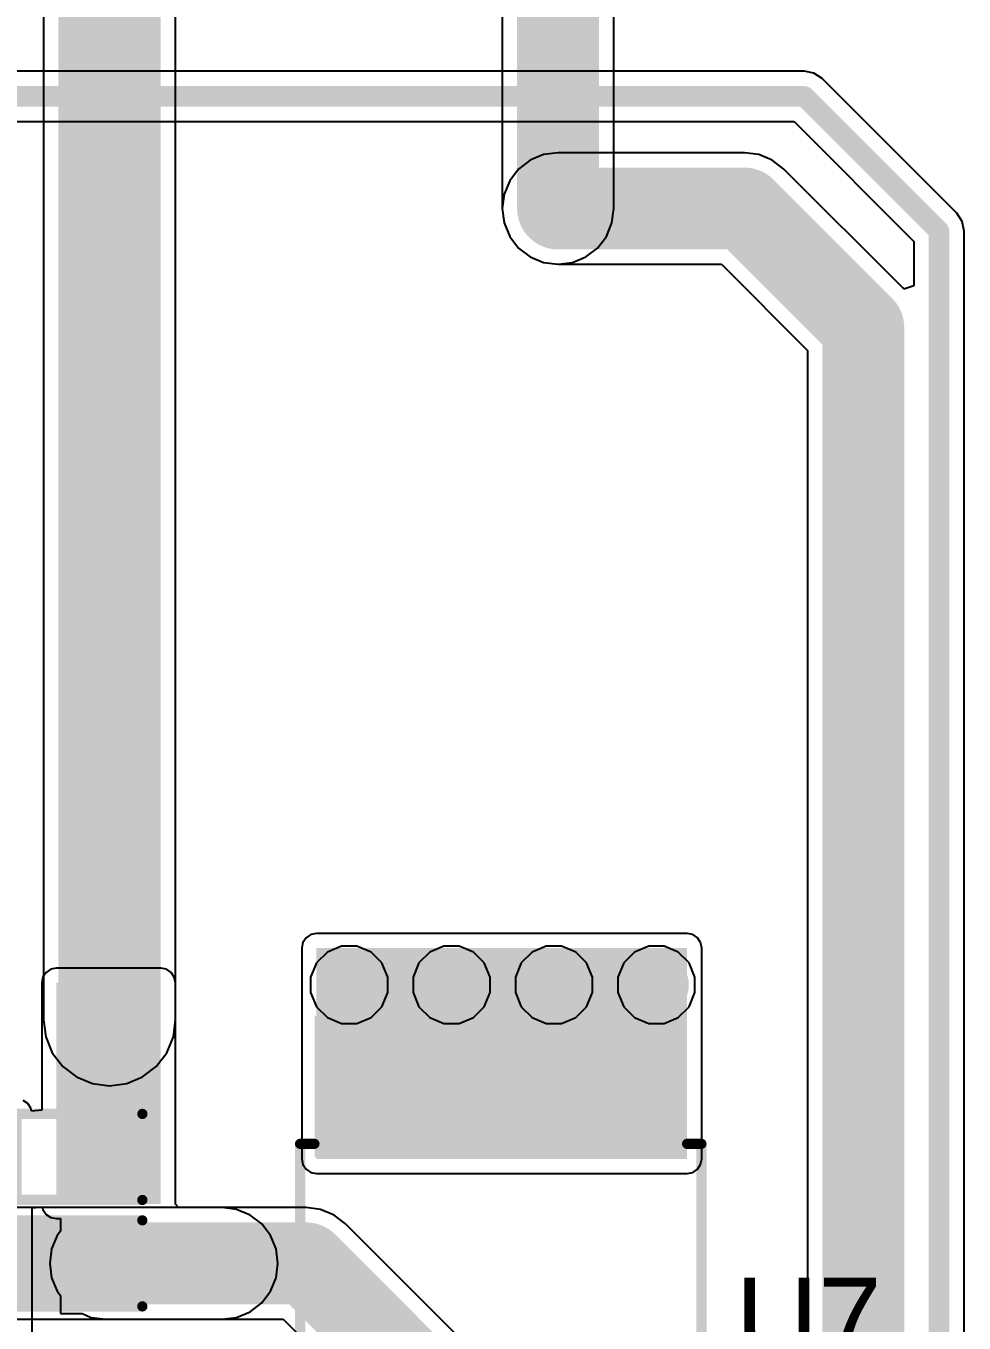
# Model space of a CAD drawing. Header units: millimetres. Extents: x -11 to 156, y -11 to 109.
# Drawn here: x 86.75 to 98.38, y 42.54 to 58.63 of the extents above; entities that cross this region are included whole.
import ezdxf

# ---------------------------------------------------------------- set-up
doc = ezdxf.new("R2010")
doc.units = ezdxf.units.MM
for name, color, linetype in [('BottomLayer', 5, 'Continuous'), ('BottomSolder', 6, 'Continuous'), ('TopLayer', 1, 'Continuous'), ('TopOverlay', 2, 'Continuous'), ('TopPaste', 8, 'Continuous'), ('TopSolder', 216, 'Continuous'), ('ViaHoleLayer', 16, 'Continuous')]:
    doc.layers.add(name, color=color, linetype=linetype)
doc.styles.add('Arial', font='', dxfattribs={"height": 0.2})
doc.styles.get('Arial').set_extended_font_data('Arial')

# ---------------------------------------------------------------- blocks, each defined once
blk = doc.blocks.new('SOIC_8_10')
at = {"layer": 'TopLayer'}
for points in [[(-1.925, 2.205), (-1.925, 1.605), (-3.475, 1.605), (-3.475, 2.205)], [(3.475, 2.205), (3.475, 1.605), (1.925, 1.605), (1.925, 2.205)], [(-1.925, 0.935), (-1.925, 0.335), (-3.475, 0.335), (-3.475, 0.935)], [(3.475, 0.935), (3.475, 0.335), (1.925, 0.335), (1.925, 0.935)], [(-1.925, -0.335), (-1.925, -0.935), (-3.475, -0.935), (-3.475, -0.335)], [(3.475, -0.335), (3.475, -0.935), (1.925, -0.935), (1.925, -0.335)], [(-1.925, -1.605), (-1.925, -2.205), (-3.475, -2.205), (-3.475, -1.605)], [(3.475, -1.605), (3.475, -2.205), (1.925, -2.205), (1.925, -1.605)]]:
    blk.add_hatch(color=1, dxfattribs=at).paths.add_polyline_path(points)
at = {"layer": 'TopOverlay'}
blk.add_hatch(color=2, dxfattribs=at).paths.add_polyline_path([(-1.837, 1.575), (-1.506, 1.575), (-1.506, 2.235), (-1.837, 2.235)])
at = {"layer": 'TopPaste'}
for points in [[(-1.925, 2.205), (-1.925, 1.605), (-3.475, 1.605), (-3.475, 2.205)], [(3.475, 2.205), (3.475, 1.605), (1.925, 1.605), (1.925, 2.205)], [(-1.925, 0.935), (-1.925, 0.335), (-3.475, 0.335), (-3.475, 0.935)], [(3.475, 0.935), (3.475, 0.335), (1.925, 0.335), (1.925, 0.935)], [(-1.925, -0.335), (-1.925, -0.935), (-3.475, -0.935), (-3.475, -0.335)], [(3.475, -0.335), (3.475, -0.935), (1.925, -0.935), (1.925, -0.335)], [(-1.925, -1.605), (-1.925, -2.205), (-3.475, -2.205), (-3.475, -1.605)], [(3.475, -1.605), (3.475, -2.205), (1.925, -2.205), (1.925, -1.605)]]:
    blk.add_hatch(color=8, dxfattribs=at).paths.add_polyline_path(points)
at = {"layer": 'TopSolder'}
for points in [[(-1.823, 2.307), (-1.823, 1.503), (-3.577, 1.503), (-3.577, 2.307)], [(3.577, 2.307), (3.577, 1.503), (1.823, 1.503), (1.823, 2.307)], [(-1.823, 1.037), (-1.823, 0.233), (-3.577, 0.233), (-3.577, 1.037)], [(3.577, 1.037), (3.577, 0.233), (1.823, 0.233), (1.823, 1.037)], [(-1.823, -0.233), (-1.823, -1.037), (-3.577, -1.037), (-3.577, -0.233)], [(3.577, -0.233), (3.577, -1.037), (1.823, -1.037), (1.823, -0.233)], [(-1.823, -1.503), (-1.823, -2.307), (-3.577, -2.307), (-3.577, -1.503)], [(3.577, -1.503), (3.577, -2.307), (1.823, -2.307), (1.823, -1.503)]]:
    blk.add_hatch(color=216, dxfattribs=at).paths.add_polyline_path(points)
at = {"layer": 'TopOverlay', "const_width": 0.127}
for points in [[(-1.991, 2.489), (1.991, 2.489)], [(-1.991, 2.489), (-1.991, 2.311)], [(1.991, 2.489), (1.991, 2.311)], [(-3.759, 2.032), (-3.759, 1.778)], [(-3.759, 2.032), (-3.632, 1.905)], [(-3.632, 1.905), (-3.759, 1.778)], [(-1.991, -2.311), (-1.991, -2.489)], [(1.991, -2.311), (1.991, -2.489)], [(-1.991, -2.489), (1.991, -2.489)]]:
    blk.add_lwpolyline(points, dxfattribs=at)
at = {"layer": 'TopOverlay', "const_width": 0.0635}
for points in [[(-2.022, 2.489, 1), (-1.959, 2.489, 1)], [(-2.022, 2.489, 1), (-1.959, 2.489, 1)], [(1.959, 2.489, 1), (2.022, 2.489, 1)], [(1.959, 2.489, 1), (2.022, 2.489, 1)], [(-2.022, 2.311, 1), (-1.959, 2.311, 1)], [(1.959, 2.311, 1), (2.022, 2.311, 1)], [(-3.791, 2.032, 1), (-3.727, 2.032, 1)], [(-3.791, 2.032, 1), (-3.727, 2.032, 1)], [(-3.664, 1.905, 1), (-3.6, 1.905, 1)], [(-3.664, 1.905, 1), (-3.6, 1.905, 1)], [(-3.791, 1.778, 1), (-3.727, 1.778, 1)], [(-3.791, 1.778, 1), (-3.727, 1.778, 1)], [(-2.022, -2.311, 1), (-1.959, -2.311, 1)], [(1.959, -2.311, 1), (2.022, -2.311, 1)], [(-2.022, -2.489, 1), (-1.959, -2.489, 1)], [(-2.022, -2.489, 1), (-1.959, -2.489, 1)], [(1.959, -2.489, 1), (2.022, -2.489, 1)], [(1.959, -2.489, 1), (2.022, -2.489, 1)]]:
    blk.add_lwpolyline(points, format="xyb", close=True, dxfattribs=at)
blk = doc.blocks.new('R___0603_33')
at = {"layer": 'TopLayer'}
for points in [[(-0.381, 0.4445), (-0.381, -0.4445), (-1.143, -0.4445), (-1.143, 0.4445)], [(1.143, 0.4445), (1.143, -0.4445), (0.381, -0.4445), (0.381, 0.4445)]]:
    blk.add_hatch(color=1, dxfattribs=at).paths.add_polyline_path(points)
at = {"layer": 'TopPaste'}
for points in [[(-0.381, 0.4445), (-0.381, -0.4445), (-1.143, -0.4445), (-1.143, 0.4445)], [(1.143, 0.4445), (1.143, -0.4445), (0.381, -0.4445), (0.381, 0.4445)]]:
    blk.add_hatch(color=8, dxfattribs=at).paths.add_polyline_path(points)
at = {"layer": 'TopSolder'}
for points in [[(-0.2794, 0.5461), (-0.2794, -0.5461), (-1.2446, -0.5461), (-1.2446, 0.5461)], [(1.2446, 0.5461), (1.2446, -0.5461), (0.2794, -0.5461), (0.2794, 0.5461)]]:
    blk.add_hatch(color=216, dxfattribs=at).paths.add_polyline_path(points)
at = {"layer": 'TopOverlay', "const_width": 0.127}
for points in [[(1.2192, 0.5334), (-1.2192, 0.5334)], [(-1.2192, 0.5334), (-1.2192, -0.5334)], [(1.2192, 0.5334), (1.2192, -0.5334)], [(1.2192, -0.5334), (-1.2192, -0.5334)]]:
    blk.add_lwpolyline(points, dxfattribs=at)
at = {"layer": 'TopOverlay', "const_width": 0.0635}
for points in [[(-1.25095, 0.5334, 1), (-1.18745, 0.5334, 1)], [(-1.25095, 0.5334, 1), (-1.18745, 0.5334, 1)], [(1.18745, 0.5334, 1), (1.25095, 0.5334, 1)], [(1.18745, 0.5334, 1), (1.25095, 0.5334, 1)], [(-1.25095, -0.5334, 1), (-1.18745, -0.5334, 1)], [(-1.25095, -0.5334, 1), (-1.18745, -0.5334, 1)], [(1.18745, -0.5334, 1), (1.25095, -0.5334, 1)], [(1.18745, -0.5334, 1), (1.25095, -0.5334, 1)]]:
    blk.add_lwpolyline(points, format="xyb", close=True, dxfattribs=at)
blk = doc.blocks.new('R___0603_37')
at = {"layer": 'TopLayer'}
for points in [[(-0.381, 0.4445), (-0.381, -0.4445), (-1.143, -0.4445), (-1.143, 0.4445)], [(1.143, 0.4445), (1.143, -0.4445), (0.381, -0.4445), (0.381, 0.4445)]]:
    blk.add_hatch(color=1, dxfattribs=at).paths.add_polyline_path(points)
at = {"layer": 'TopPaste'}
for points in [[(-0.381, 0.4445), (-0.381, -0.4445), (-1.143, -0.4445), (-1.143, 0.4445)], [(1.143, 0.4445), (1.143, -0.4445), (0.381, -0.4445), (0.381, 0.4445)]]:
    blk.add_hatch(color=8, dxfattribs=at).paths.add_polyline_path(points)
at = {"layer": 'TopSolder'}
for points in [[(-0.2794, 0.5461), (-0.2794, -0.5461), (-1.2446, -0.5461), (-1.2446, 0.5461)], [(1.2446, 0.5461), (1.2446, -0.5461), (0.2794, -0.5461), (0.2794, 0.5461)]]:
    blk.add_hatch(color=216, dxfattribs=at).paths.add_polyline_path(points)
at = {"layer": 'TopOverlay', "const_width": 0.127}
for points in [[(1.2192, 0.5334), (-1.2192, 0.5334)], [(-1.2192, 0.5334), (-1.2192, -0.5334)], [(1.2192, 0.5334), (1.2192, -0.5334)], [(1.2192, -0.5334), (-1.2192, -0.5334)]]:
    blk.add_lwpolyline(points, dxfattribs=at)
at = {"layer": 'TopOverlay', "const_width": 0.0635}
for points in [[(-1.25095, 0.5334, 1), (-1.18745, 0.5334, 1)], [(-1.25095, 0.5334, 1), (-1.18745, 0.5334, 1)], [(1.18745, 0.5334, 1), (1.25095, 0.5334, 1)], [(1.18745, 0.5334, 1), (1.25095, 0.5334, 1)], [(-1.25095, -0.5334, 1), (-1.18745, -0.5334, 1)], [(-1.25095, -0.5334, 1), (-1.18745, -0.5334, 1)], [(1.18745, -0.5334, 1), (1.25095, -0.5334, 1)], [(1.18745, -0.5334, 1), (1.25095, -0.5334, 1)]]:
    blk.add_lwpolyline(points, format="xyb", close=True, dxfattribs=at)

msp = doc.modelspace()

# ---------------------------------------------------------------- hatches: boundary and pattern name
at = {"layer": 'BottomLayer'}
h = msp.add_hatch(color=5, dxfattribs=at)
edge = h.paths.add_edge_path()
edge.add_arc((93.345, 56.363), 0.3, 0, 360)
h = msp.add_hatch(color=5, dxfattribs=at)
edge = h.paths.add_edge_path()
edge.add_arc((90.754, 46.736), 0.3, 0, 360)
h = msp.add_hatch(color=5, dxfattribs=at)
edge = h.paths.add_edge_path()
edge.add_arc((92.024, 46.736), 0.3, 0, 360)
h = msp.add_hatch(color=5, dxfattribs=at)
edge = h.paths.add_edge_path()
edge.add_arc((93.294, 46.736), 0.3, 0, 360)
h = msp.add_hatch(color=5, dxfattribs=at)
edge = h.paths.add_edge_path()
edge.add_arc((94.564, 46.736), 0.3, 0, 360)
h = msp.add_hatch(color=5, dxfattribs=at)
edge = h.paths.add_edge_path()
edge.add_arc((87.782, 46.304), 0.3, 0, 360)
h = msp.add_hatch(color=5, dxfattribs=at)
edge = h.paths.add_edge_path()
edge.add_arc((89.179, 43.282), 0.3, 0, 360)
at = {"layer": 'BottomSolder'}
h = msp.add_hatch(color=6, dxfattribs=at)
edge = h.paths.add_edge_path()
edge.add_arc((93.345, 56.363), 0.402, 0, 360)
h = msp.add_hatch(color=6, dxfattribs=at)
edge = h.paths.add_edge_path()
edge.add_arc((90.754, 46.736), 0.402, 0, 360)
h = msp.add_hatch(color=6, dxfattribs=at)
edge = h.paths.add_edge_path()
edge.add_arc((92.024, 46.736), 0.402, 0, 360)
h = msp.add_hatch(color=6, dxfattribs=at)
edge = h.paths.add_edge_path()
edge.add_arc((93.294, 46.736), 0.402, 0, 360)
h = msp.add_hatch(color=6, dxfattribs=at)
edge = h.paths.add_edge_path()
edge.add_arc((94.564, 46.736), 0.402, 0, 360)
h = msp.add_hatch(color=6, dxfattribs=at)
edge = h.paths.add_edge_path()
edge.add_arc((87.782, 46.304), 0.402, 0, 360)
h = msp.add_hatch(color=6, dxfattribs=at)
edge = h.paths.add_edge_path()
edge.add_arc((89.179, 43.282), 0.402, 0, 360)
at = {"layer": 'TopLayer'}
h = msp.add_hatch(color=1, dxfattribs=at)
edge = h.paths.add_edge_path()
edge.add_arc((93.345, 56.363), 0.3, 0, 360)
for points in [[(90.348, 44.577), (94.945, 44.577), (94.945, 47.193), (90.348, 47.193)], [(87.122, 44.018), (88.417, 44.018), (88.417, 46.761), (87.122, 46.761)]]:
    msp.add_hatch(color=1, dxfattribs=at).paths.add_polyline_path(points)
h = msp.add_hatch(color=1, dxfattribs=at)
edge = h.paths.add_edge_path()
edge.add_arc((90.754, 46.736), 0.3, 0, 360)
h = msp.add_hatch(color=1, dxfattribs=at)
edge = h.paths.add_edge_path()
edge.add_arc((92.024, 46.736), 0.3, 0, 360)
h = msp.add_hatch(color=1, dxfattribs=at)
edge = h.paths.add_edge_path()
edge.add_arc((93.294, 46.736), 0.3, 0, 360)
h = msp.add_hatch(color=1, dxfattribs=at)
edge = h.paths.add_edge_path()
edge.add_arc((94.564, 46.736), 0.3, 0, 360)
h = msp.add_hatch(color=1, dxfattribs=at)
edge = h.paths.add_edge_path()
edge.add_arc((87.782, 46.304), 0.3, 0, 360)
h = msp.add_hatch(color=1, dxfattribs=at)
edge = h.paths.add_edge_path()
edge.add_arc((89.179, 43.282), 0.3, 0, 360)
at = {"layer": 'TopSolder'}
h = msp.add_hatch(color=216, dxfattribs=at)
edge = h.paths.add_edge_path()
edge.add_arc((93.345, 56.363), 0.402, 0, 360)
h = msp.add_hatch(color=216, dxfattribs=at)
edge = h.paths.add_edge_path()
edge.add_arc((90.754, 46.736), 0.402, 0, 360)
h = msp.add_hatch(color=216, dxfattribs=at)
edge = h.paths.add_edge_path()
edge.add_arc((92.024, 46.736), 0.402, 0, 360)
h = msp.add_hatch(color=216, dxfattribs=at)
edge = h.paths.add_edge_path()
edge.add_arc((93.294, 46.736), 0.402, 0, 360)
h = msp.add_hatch(color=216, dxfattribs=at)
edge = h.paths.add_edge_path()
edge.add_arc((94.564, 46.736), 0.402, 0, 360)
h = msp.add_hatch(color=216, dxfattribs=at)
edge = h.paths.add_edge_path()
edge.add_arc((87.782, 46.304), 0.402, 0, 360)
h = msp.add_hatch(color=216, dxfattribs=at)
edge = h.paths.add_edge_path()
edge.add_arc((89.179, 43.282), 0.402, 0, 360)
at = {"layer": 'ViaHoleLayer'}
h = msp.add_hatch(color=16, dxfattribs=at)
edge = h.paths.add_edge_path()
edge.add_arc((93.345, 56.363), 0.15, 0, 360)
h = msp.add_hatch(color=16, dxfattribs=at)
edge = h.paths.add_edge_path()
edge.add_arc((90.754, 46.736), 0.15, 0, 360)
h = msp.add_hatch(color=16, dxfattribs=at)
edge = h.paths.add_edge_path()
edge.add_arc((92.024, 46.736), 0.15, 0, 360)
h = msp.add_hatch(color=16, dxfattribs=at)
edge = h.paths.add_edge_path()
edge.add_arc((93.294, 46.736), 0.15, 0, 360)
h = msp.add_hatch(color=16, dxfattribs=at)
edge = h.paths.add_edge_path()
edge.add_arc((94.564, 46.736), 0.15, 0, 360)
h = msp.add_hatch(color=16, dxfattribs=at)
edge = h.paths.add_edge_path()
edge.add_arc((87.782, 46.304), 0.15, 0, 360)
h = msp.add_hatch(color=16, dxfattribs=at)
edge = h.paths.add_edge_path()
edge.add_arc((89.179, 43.282), 0.15, 0, 360)

# ---------------------------------------------------------------- linework, layer by layer
at = {"layer": 'BottomLayer'}
for p, q in [((88.602, 46.304), (88.602, 83.314)), ((86.963, 77.107), (86.963, 46.304)), ((92.653, 72.415), (92.653, 56.363)), ((94.037, 56.363), (94.037, 72.415)), ((92.653, 56.363), (92.677, 56.184)), ((94.013, 56.184), (94.037, 56.363)), ((92.677, 56.184), (92.746, 56.017)), ((93.944, 56.017), (94.013, 56.184)), ((92.746, 56.017), (92.856, 55.873)), ((93.834, 55.873), (93.944, 56.017)), ((92.856, 55.873), (92.999, 55.764)), ((93.691, 55.764), (93.834, 55.873)), ((92.999, 55.764), (93.166, 55.694)), ((93.166, 55.694), (93.345, 55.671)), ((93.345, 55.671), (93.524, 55.694)), ((93.524, 55.694), (93.691, 55.764)), ((90.484, 47.141), (90.349, 47.007)), ((90.659, 47.214), (90.484, 47.141)), ((90.849, 47.214), (90.659, 47.214)), ((91.025, 47.141), (90.849, 47.214)), ((91.159, 47.007), (91.025, 47.141)), ((91.754, 47.141), (91.619, 47.007)), ((91.929, 47.214), (91.754, 47.141)), ((92.119, 47.214), (91.929, 47.214)), ((92.295, 47.141), (92.119, 47.214)), ((92.429, 47.007), (92.295, 47.141)), ((93.024, 47.141), (92.889, 47.007)), ((93.199, 47.214), (93.024, 47.141)), ((93.389, 47.214), (93.199, 47.214)), ((93.565, 47.141), (93.389, 47.214)), ((93.699, 47.007), (93.565, 47.141)), ((94.294, 47.141), (94.159, 47.007)), ((94.469, 47.214), (94.294, 47.141)), ((94.659, 47.214), (94.469, 47.214)), ((94.835, 47.141), (94.659, 47.214)), ((94.969, 47.007), (94.835, 47.141)), ((90.349, 47.007), (90.276, 46.831)), ((91.232, 46.831), (91.159, 47.007)), ((91.619, 47.007), (91.546, 46.831)), ((92.502, 46.831), (92.429, 47.007)), ((92.889, 47.007), (92.816, 46.831)), ((93.772, 46.831), (93.699, 47.007)), ((94.159, 47.007), (94.086, 46.831)), ((95.042, 46.831), (94.969, 47.007)), ((90.276, 46.831), (90.276, 46.641)), ((91.232, 46.641), (91.232, 46.831)), ((91.546, 46.831), (91.546, 46.641)), ((92.502, 46.641), (92.502, 46.831)), ((92.816, 46.831), (92.816, 46.641)), ((93.772, 46.641), (93.772, 46.831)), ((94.086, 46.831), (94.086, 46.641)), ((95.042, 46.641), (95.042, 46.831)), ((90.276, 46.641), (90.349, 46.465)), ((91.159, 46.465), (91.232, 46.641)), ((91.546, 46.641), (91.619, 46.465)), ((92.429, 46.465), (92.502, 46.641)), ((92.816, 46.641), (92.889, 46.465)), ((93.699, 46.465), (93.772, 46.641)), ((94.086, 46.641), (94.159, 46.465)), ((94.969, 46.465), (95.042, 46.641)), ((90.349, 46.465), (90.484, 46.331)), ((90.484, 46.331), (90.659, 46.258)), ((90.849, 46.258), (91.025, 46.331)), ((91.025, 46.331), (91.159, 46.465)), ((91.619, 46.465), (91.754, 46.331)), ((91.754, 46.331), (91.929, 46.258)), ((92.119, 46.258), (92.295, 46.331)), ((92.295, 46.331), (92.429, 46.465)), ((92.889, 46.465), (93.024, 46.331)), ((93.024, 46.331), (93.199, 46.258)), ((93.389, 46.258), (93.565, 46.331)), ((93.565, 46.331), (93.699, 46.465)), ((94.159, 46.465), (94.294, 46.331)), ((94.294, 46.331), (94.469, 46.258)), ((94.659, 46.258), (94.835, 46.331)), ((94.835, 46.331), (94.969, 46.465)), ((86.963, 46.304), (86.991, 46.092)), ((88.574, 46.092), (88.602, 46.304)), ((90.659, 46.258), (90.849, 46.258)), ((91.929, 46.258), (92.119, 46.258)), ((93.199, 46.258), (93.389, 46.258)), ((94.469, 46.258), (94.659, 46.258)), ((86.991, 46.092), (87.072, 45.894)), ((88.492, 45.894), (88.574, 46.092)), ((87.072, 45.894), (87.203, 45.725)), ((88.362, 45.725), (88.492, 45.894)), ((87.203, 45.725), (87.372, 45.594)), ((88.192, 45.594), (88.362, 45.725)), ((87.372, 45.594), (87.57, 45.512)), ((87.995, 45.512), (88.192, 45.594)), ((87.57, 45.512), (87.782, 45.484)), ((87.782, 45.484), (87.995, 45.512)), ((89.179, 43.973), (48.946, 43.973)), ((89.358, 43.95), (89.179, 43.973)), ((89.525, 43.881), (89.358, 43.95)), ((89.669, 43.771), (89.525, 43.881)), ((89.778, 43.627), (89.669, 43.771)), ((89.848, 43.461), (89.778, 43.627)), ((89.871, 43.282), (89.848, 43.461)), ((89.848, 43.103), (89.871, 43.282)), ((89.778, 42.936), (89.848, 43.103)), ((89.525, 42.683), (89.669, 42.792)), ((89.669, 42.792), (89.778, 42.936)), ((89.358, 42.613), (89.525, 42.683)), ((48.946, 42.59), (89.179, 42.59)), ((89.179, 42.59), (89.358, 42.613))]:
    msp.add_line(p, q, dxfattribs=at)
for points, const_width in [([(87.782, 46.304), (87.782, 83.314)], 1.27), ([(93.345, 56.363), (93.345, 72.415)], 1.016), ([(48.946, 43.282), (89.179, 43.282)], 1.016)]:
    msp.add_lwpolyline(points, dxfattribs=dict(at, const_width=const_width))
for points, const_width in [([(93.091, 56.363, 1), (93.599, 56.363, 1)], 0.508), ([(87.465, 46.304, 1), (88.1, 46.304, 1)], 0.635), ([(88.925, 43.282, 1), (89.433, 43.282, 1)], 0.508)]:
    msp.add_lwpolyline(points, format="xyb", close=True, dxfattribs=dict(at, const_width=const_width))
at = {"layer": 'TopLayer'}
for p, q in [((96.399, 58.064), (84.775, 58.064)), ((96.518, 58.04), (96.399, 58.064)), ((96.619, 57.973), (96.518, 58.04)), ((98.289, 56.303), (96.619, 57.973)), ((84.775, 57.443), (96.271, 57.443)), ((96.271, 57.443), (97.759, 55.954)), ((92.999, 56.962), (92.856, 56.852)), ((93.166, 57.031), (92.999, 56.962)), ((93.345, 57.054), (93.166, 57.031)), ((95.656, 57.054), (93.345, 57.054)), ((95.835, 57.031), (95.656, 57.054)), ((96.002, 56.962), (95.835, 57.031)), ((96.146, 56.852), (96.002, 56.962)), ((92.856, 56.852), (92.746, 56.708)), ((97.619, 55.379), (96.146, 56.852)), ((92.746, 56.708), (92.677, 56.542)), ((92.677, 56.542), (92.653, 56.363)), ((92.653, 56.363), (92.677, 56.184)), ((98.357, 56.202), (98.289, 56.303)), ((92.677, 56.184), (92.746, 56.017)), ((98.38, 56.083), (98.357, 56.202)), ((92.746, 56.017), (92.856, 55.873)), ((98.38, 24.622), (98.38, 56.083)), ((92.856, 55.873), (92.999, 55.764)), ((97.759, 55.954), (97.759, 55.405)), ((92.999, 55.764), (93.166, 55.694)), ((93.166, 55.694), (93.345, 55.671)), ((93.345, 55.671), (95.37, 55.671)), ((95.37, 55.671), (96.438, 54.603)), ((97.632, 55.362), (97.619, 55.379)), ((97.759, 55.405), (97.632, 55.362)), ((96.438, 54.603), (96.438, 39.498)), ((90.22, 47.321), (90.18, 47.263)), ((90.278, 47.361), (90.22, 47.321)), ((90.348, 47.374), (90.278, 47.361)), ((94.945, 47.374), (90.348, 47.374)), ((95.015, 47.361), (94.945, 47.374)), ((95.073, 47.321), (95.015, 47.361)), ((95.113, 47.263), (95.073, 47.321)), ((90.18, 47.263), (90.167, 47.193)), ((90.167, 47.193), (90.167, 44.577)), ((95.126, 47.193), (95.113, 47.263)), ((95.126, 44.577), (95.126, 47.193)), ((86.955, 46.831), (86.941, 46.761)), ((86.994, 46.89), (86.955, 46.831)), ((87.053, 46.929), (86.994, 46.89)), ((87.122, 46.943), (87.053, 46.929)), ((88.417, 46.943), (87.122, 46.943)), ((88.487, 46.929), (88.417, 46.943)), ((88.546, 46.89), (88.487, 46.929)), ((88.585, 46.831), (88.546, 46.89)), ((88.599, 46.761), (88.585, 46.831)), ((86.941, 46.761), (86.941, 45.183)), ((88.599, 44.018), (88.599, 46.761)), ((86.768, 45.264), (86.709, 45.303)), ((86.807, 45.205), (86.768, 45.264)), ((86.814, 45.171), (86.807, 45.205)), ((86.941, 45.183), (86.814, 45.171)), ((90.167, 44.577), (90.18, 44.508)), ((95.113, 44.508), (95.126, 44.577)), ((90.18, 44.508), (90.22, 44.449)), ((90.22, 44.449), (90.278, 44.41)), ((90.278, 44.41), (90.348, 44.396)), ((90.348, 44.396), (94.945, 44.396)), ((94.945, 44.396), (95.015, 44.41)), ((95.015, 44.41), (95.073, 44.449)), ((95.073, 44.449), (95.113, 44.508)), ((86.821, 43.971), (86.948, 43.983)), ((86.821, 40.361), (86.821, 43.971)), ((86.948, 43.983), (86.955, 43.949)), ((86.955, 43.949), (86.994, 43.89)), ((88.636, 43.973), (88.599, 44.018)), ((90.221, 43.973), (88.636, 43.973)), ((90.4, 43.95), (90.221, 43.973)), ((90.567, 43.881), (90.4, 43.95)), ((86.994, 43.89), (87.053, 43.851)), ((87.053, 43.851), (87.122, 43.837)), ((87.122, 43.837), (87.173, 43.837)), ((87.173, 43.837), (87.173, 43.68)), ((90.71, 43.771), (90.567, 43.881)), ((92.056, 42.425), (90.71, 43.771)), ((87.133, 43.627), (87.063, 43.461)), ((87.173, 43.68), (87.133, 43.627)), ((87.063, 43.461), (87.04, 43.282)), ((87.04, 43.282), (87.063, 43.103)), ((87.063, 43.103), (87.133, 42.936)), ((87.133, 42.936), (87.173, 42.883)), ((87.173, 42.883), (87.173, 42.659)), ((87.173, 42.659), (87.442, 42.659)), ((87.442, 42.659), (87.553, 42.613)), ((87.553, 42.613), (87.732, 42.59)), ((87.732, 42.59), (89.934, 42.59)), ((89.934, 42.59), (90.875, 41.649))]:
    msp.add_line(p, q, dxfattribs=at)
for points, const_width in [([(84.411, 57.753), (96.399, 57.753)], 0.254), ([(96.399, 57.753), (98.069, 56.083)], 0.254), ([(93.345, 56.363), (95.656, 56.363)], 1.016), ([(95.656, 56.363), (97.13, 54.889)], 1.016), ([(98.069, 24.257), (98.069, 56.083)], 0.254), ([(97.13, 39.211), (97.13, 54.889)], 1.016), ([(90.746, 46.728), (90.754, 46.736)], 0.635), ([(90.746, 45.491), (90.746, 46.728)], 0.635), ([(92.016, 45.491), (92.016, 46.728)], 0.635), ([(93.286, 45.491), (93.286, 46.728)], 0.635), ([(94.556, 45.491), (94.556, 46.728)], 0.635), ([(90.729, 45.474), (90.746, 45.491)], 0.635), ([(87.732, 43.282), (89.179, 43.282)], 1.016), ([(89.179, 43.282), (90.221, 43.282)], 1.016), ([(90.221, 43.282), (91.567, 41.935)], 1.016)]:
    msp.add_lwpolyline(points, dxfattribs=dict(at, const_width=const_width))
for points, const_width in [([(96.336, 57.753, 1), (96.463, 57.753, 1)], 0.127), ([(96.336, 57.753, 1), (96.463, 57.753, 1)], 0.127), ([(93.091, 56.363, 1), (93.599, 56.363, 1)], 0.508), ([(95.402, 56.363, 1), (95.91, 56.363, 1)], 0.508), ([(95.402, 56.363, 1), (95.91, 56.363, 1)], 0.508), ([(98.006, 56.083, 1), (98.133, 56.083, 1)], 0.127), ([(98.006, 56.083, 1), (98.133, 56.083, 1)], 0.127), ([(96.876, 54.889, 1), (97.384, 54.889, 1)], 0.508), ([(96.876, 54.889, 1), (97.384, 54.889, 1)], 0.508), ([(90.588, 46.728, 1), (90.905, 46.728, 1)], 0.318), ([(90.588, 46.728, 1), (90.905, 46.728, 1)], 0.318), ([(90.595, 46.736, 1), (90.913, 46.736, 1)], 0.318), ([(91.858, 46.728, 1), (92.175, 46.728, 1)], 0.318), ([(93.128, 46.728, 1), (93.445, 46.728, 1)], 0.318), ([(94.398, 46.728, 1), (94.715, 46.728, 1)], 0.318), ([(90.57, 45.474, 1), (90.888, 45.474, 1)], 0.318), ([(90.588, 45.491, 1), (90.905, 45.491, 1)], 0.318), ([(90.588, 45.491, 1), (90.905, 45.491, 1)], 0.318), ([(91.858, 45.491, 1), (92.175, 45.491, 1)], 0.318), ([(93.128, 45.491, 1), (93.445, 45.491, 1)], 0.318), ([(94.398, 45.491, 1), (94.715, 45.491, 1)], 0.318), ([(87.478, 43.282, 1), (87.986, 43.282, 1)], 0.508), ([(88.925, 43.282, 1), (89.433, 43.282, 1)], 0.508), ([(88.925, 43.282, 1), (89.433, 43.282, 1)], 0.508), ([(89.967, 43.282, 1), (90.475, 43.282, 1)], 0.508), ([(89.967, 43.282, 1), (90.475, 43.282, 1)], 0.508)]:
    msp.add_lwpolyline(points, format="xyb", close=True, dxfattribs=dict(at, const_width=const_width))

# ---------------------------------------------------------------- block references
for name, p, rotation in [('SOIC_8_10', (92.634, 42.774), 90), ('R___0603_37', (86.97, 44.602), 180), ('R___0603_33', (86.97, 43.282), 180)]:
    msp.add_blockref(name, p, dxfattribs=dict(rotation=rotation))

# ---------------------------------------------------------------- texts
at = {"layer": 'TopOverlay', "style": 'Arial'}
msp.add_text('U7', height=1.016, dxfattribs=at).set_placement((95.547, 42.088))

doc.saveas('drawing.dxf')
